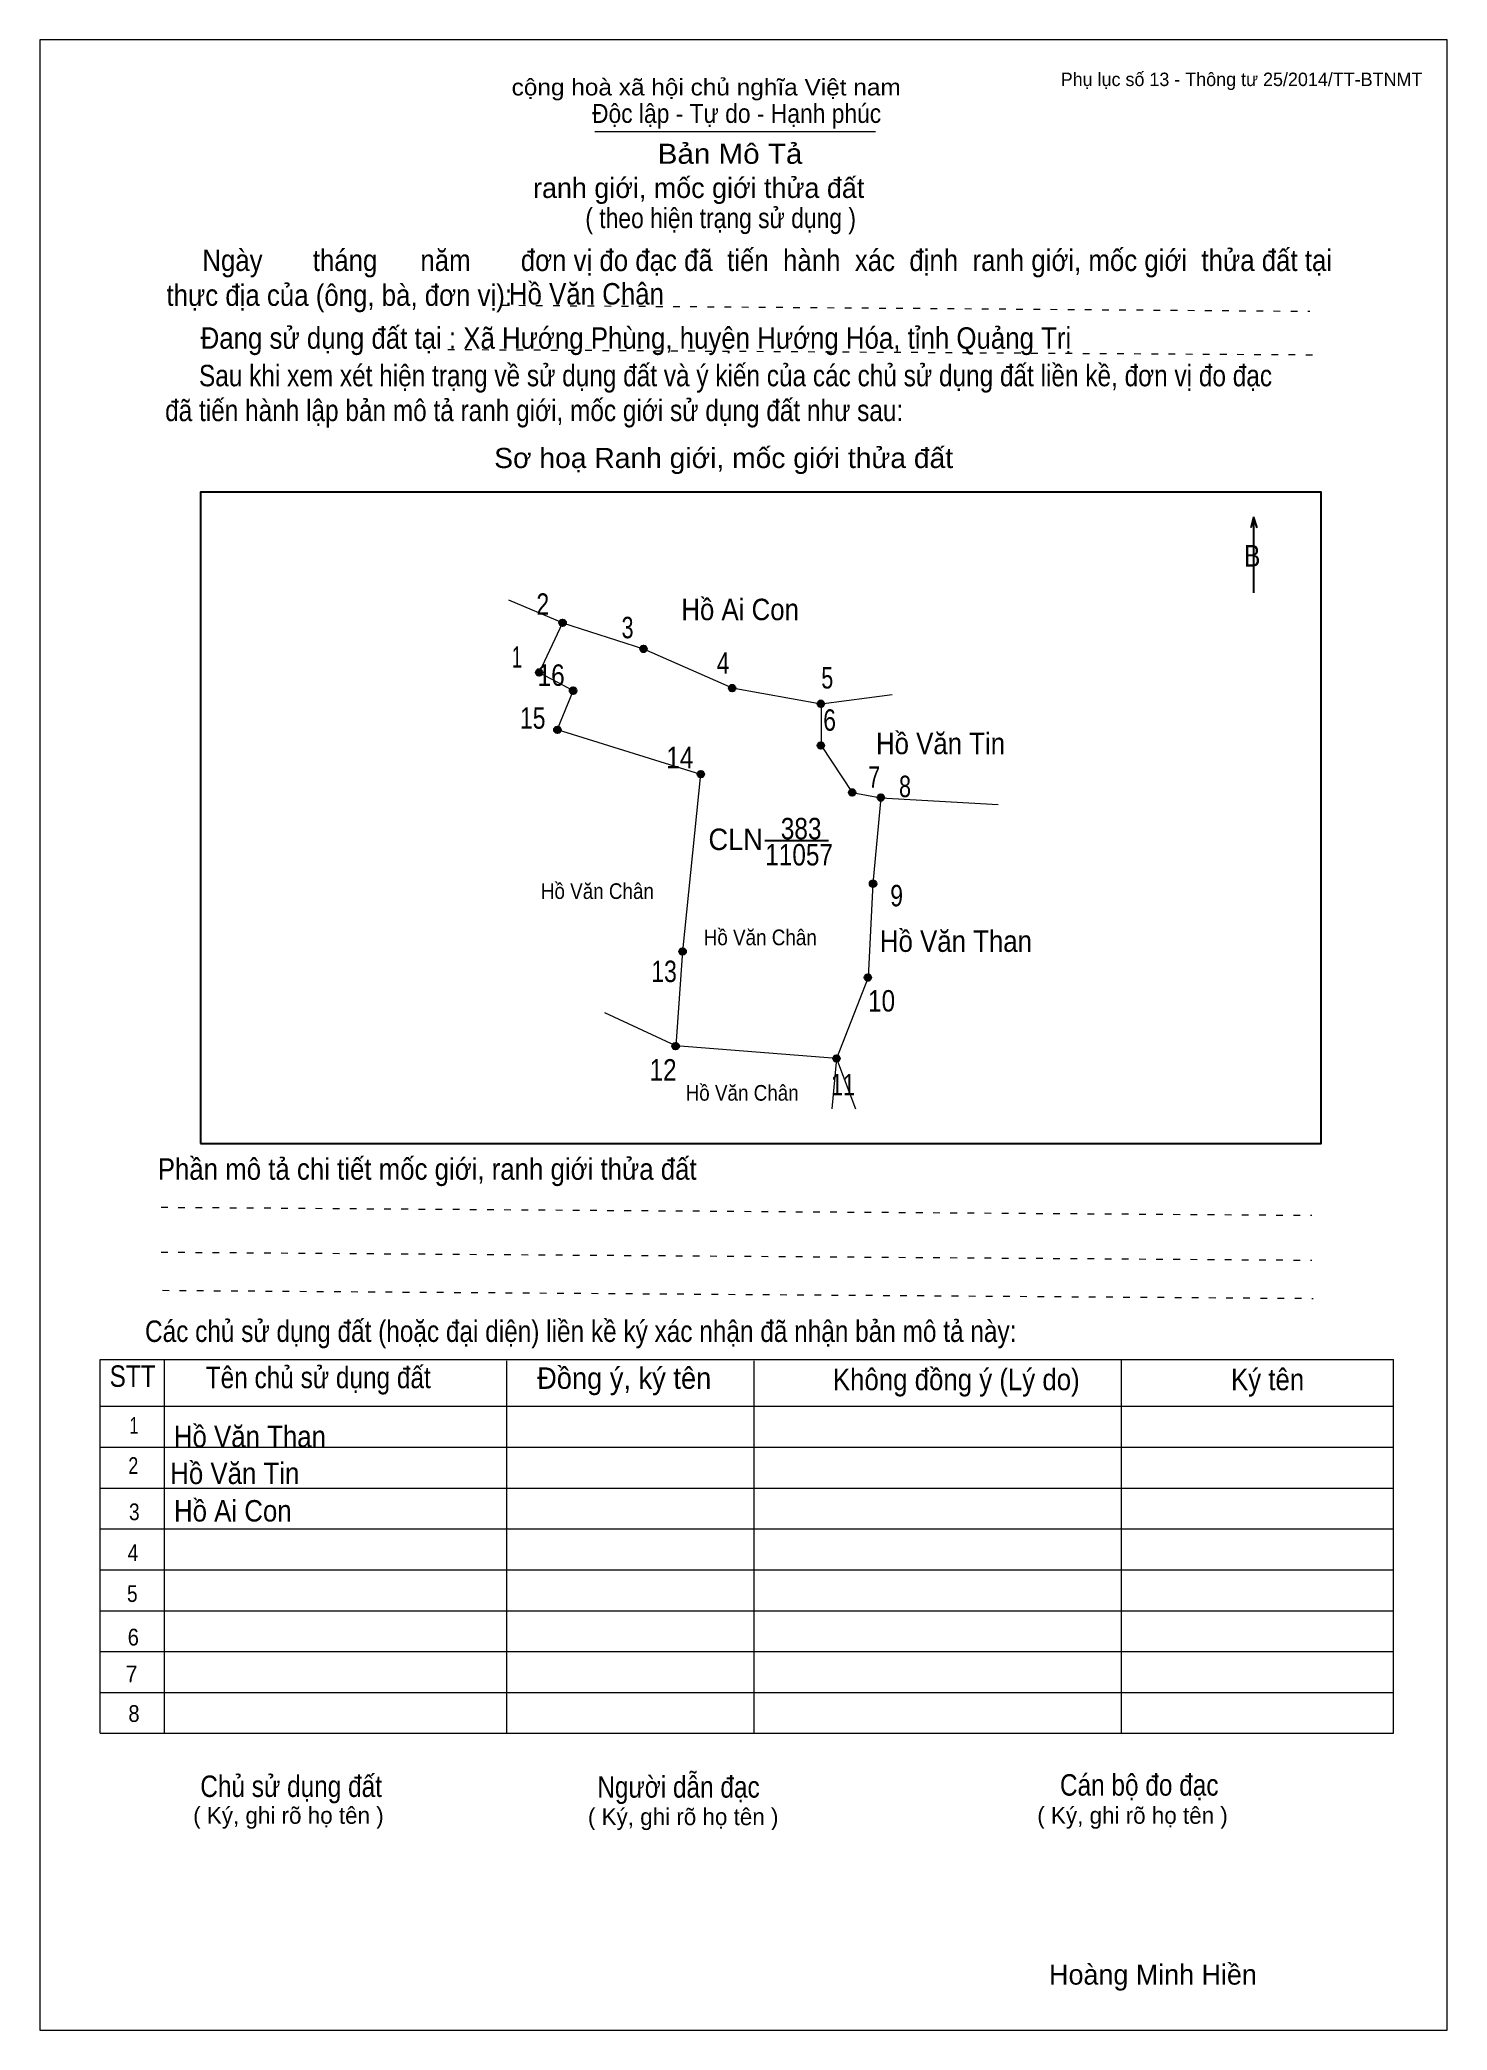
# Model space of a CAD drawing. Header units: centimetres. Extents: x 0 to 21, y 0 to 29.7.
import ezdxf
from ezdxf.enums import TextEntityAlignment as Align

# ---------------------------------------------------------------- set-up
doc = ezdxf.new("R2010")
doc.units = ezdxf.units.CM
doc.header["$LTSCALE"] = 0.13
doc.linetypes.add('DOTTED', pattern=[1.5, 0.3, -1.2])
for name, color, linetype, lineweight in [('1', 7, 'Continuous', 13), ('32', 7, 'Continuous', 25), ('33', 7, 'Continuous', 25), ('61', 7, 'Continuous', 13), ('62', 7, 'Continuous', 13)]:
    doc.layers.add(name, color=color, linetype=linetype, lineweight=lineweight)
for name, color, linetype in [('34', 7, 'Continuous'), ('45', 7, 'Continuous'), ('63', 7, 'Continuous')]:
    doc.layers.add(name, color=color, linetype=linetype)

msp = doc.modelspace()

# ---------------------------------------------------------------- hatches: boundary and pattern name
at = {"layer": '32'}
for points in [[(7.8509, 21, 1), (7.7509, 21, 1)], [(9.0575, 20.6108, 1), (8.9575, 20.6108, 1)], [(7.5006, 20.2605, 1), (7.4006, 20.2605, 1)], [(8.0066, 19.988, 1), (7.9066, 19.988, 1)], [(10.3808, 20.0269, 1), (10.2808, 20.0269, 1)], [(11.7042, 19.7934, 1), (11.6042, 19.7934, 1)], [(7.7731, 19.4042, 1), (7.6731, 19.4042, 1)], [(11.7042, 19.1707, 1), (11.6042, 19.1707, 1)], [(9.9138, 18.7425, 1), (9.8138, 18.7425, 1)], [(12.1713, 18.4701, 1), (12.0713, 18.4701, 1)], [(12.5994, 18.3922, 1), (12.4994, 18.3922, 1)], [(12.4826, 17.1078, 1), (12.3826, 17.1078, 1)], [(9.6413, 16.0958, 1), (9.5413, 16.0958, 1)], [(12.4048, 15.7066, 1), (12.3048, 15.7066, 1)], [(9.537, 14.6841, 1), (9.437, 14.6841, 1)], [(11.9377, 14.5, 1), (11.8377, 14.5, 1)]]:
    msp.add_hatch(color=256, dxfattribs=at).paths.add_polyline_path(points)

# ---------------------------------------------------------------- linework, layer by layer
at = {"layer": '1'}
msp.add_lwpolyline([(21, 0), (21, 29.7), (0, 29.7), (0, 0)], close=True, dxfattribs=at)
at = {"layer": '32'}
for centre in [(7.8009, 21), (9.0075, 20.6108), (7.4506, 20.2605), (7.9566, 19.988), (10.3308, 20.0269), (11.6542, 19.7934), (7.7231, 19.4042), (11.6542, 19.1707), (9.8638, 18.7425), (12.1213, 18.4701), (12.5494, 18.3922), (12.4326, 17.1078), (9.5913, 16.0958), (12.3548, 15.7066), (9.487, 14.6841), (11.8877, 14.5)]:
    msp.add_circle(centre, 0.05, dxfattribs=at)
at = {"layer": '33'}
msp.add_line((10.82, 17.75), (11.77, 17.75), dxfattribs=at)
at = {"layer": '61'}
for p, q in [((7.8, 21), (7, 21.34)), ((11.66, 19.79), (12.72, 19.93)), ((12.55, 18.39), (14.3, 18.29)), ((11.89, 14.5), (11.82, 13.75))]:
    msp.add_line(p, q, dxfattribs=at)
for points in [[(7.8, 21), (7.45, 20.26), (7.96, 19.99), (7.72, 19.41), (9.86, 18.74), (9.59, 16.1), (9.49, 14.69)], [(7.8, 21), (9.01, 20.61), (10.33, 20.03), (11.66, 19.79)], [(11.66, 19.79), (11.66, 19.17), (12.12, 18.47), (12.55, 18.39)], [(12.55, 18.39), (12.43, 17.11), (12.36, 15.71), (11.89, 14.5), (12.17, 13.75)], [(11.89, 14.5), (9.49, 14.69), (8.43, 15.18)]]:
    msp.add_lwpolyline(points, dxfattribs=at)
at = {"layer": '62'}
for p, q in [((8.28, 28.33), (12.47, 28.33)), ((0.9, 10.01), (20.2, 10.01)), ((0.9, 4.43), (0.9, 10.01)), ((1.86, 4.43), (1.86, 10.01)), ((6.97, 4.43), (6.97, 9.99)), ((10.66, 4.43), (10.66, 9.99)), ((16.14, 4.43), (16.14, 10.01)), ((20.2, 4.43), (20.2, 10.01)), ((0.9, 9.31), (20.2, 9.31)), ((0.9, 8.7), (20.2, 8.7)), ((0.9, 8.09), (20.2, 8.09)), ((0.9, 7.48), (20.2, 7.48)), ((0.9, 6.87), (20.2, 6.87)), ((0.9, 6.26), (20.2, 6.26)), ((0.9, 5.65), (20.2, 5.65)), ((0.9, 5.04), (20.2, 5.04)), ((0.9, 4.43), (20.2, 4.43))]:
    msp.add_line(p, q, dxfattribs=at)
at = {"layer": '62', "linetype": 'DOTTED'}
for p, q in [((6.89, 25.74), (18.95, 25.65)), ((6.09, 25.08), (19.04, 25)), ((1.81, 12.28), (18.98, 12.16)), ((1.81, 11.61), (18.98, 11.49)), ((1.83, 11.04), (19, 10.92))]:
    msp.add_line(p, q, dxfattribs=at)
at = {"layer": '62', "lineweight": 25}
for p, q in [((18.11, 22.58), (18.11, 21.45)), ((18.11, 22.57), (18.07, 22.42)), ((18.11, 22.57), (18.16, 22.42))]:
    msp.add_line(p, q, dxfattribs=at)
msp.add_lwpolyline([(2.4, 13.23), (19.12, 13.23), (19.12, 22.95), (2.4, 22.95)], close=True, dxfattribs=at)

# ---------------------------------------------------------------- texts
at = {"layer": '32'}
for s, width, p in [('2', 0.8, (7.505, 21.12)), ('3', 0.75, (8.77, 20.77)), ('1', 0.65, (7.12, 20.33)), ('4', 0.8, (10.195, 20.24)), ('16', 0.85, (7.63, 20.06)), ('5', 0.75, (11.75, 20.02)), ('15', 0.8, (7.355, 19.42)), ('6', 0.8, (11.785, 19.39)), ('14', 0.85, (9.55, 18.83)), ('7', 0.75, (12.45, 18.54)), ('8', 0.75, (12.91, 18.4)), ('9', 0.8, (12.785, 16.77)), ('13', 0.8, (9.315, 15.64)), ('10', 0.85, (12.56, 15.2)), ('12', 0.85, (9.3, 14.17)), ('11', 0.75, (11.985, 13.95))]:
    msp.add_text(s, height=0.32, dxfattribs=dict(at, width=width)).set_placement(p, align=Align.CENTER)
at = {"layer": '33'}
for s, width, p in [('Hồ Ai Con', 0.9, (10.45, 21.04)), ('Hồ Văn Tin', 0.9, (13.44, 19.04)), ('383', 0.85, (11.36, 17.77)), ('11057', 0.85, (11.33, 17.38)), ('Hồ Văn Than', 0.9, (13.67, 16.09)), ('Hồ Văn Tin', 0.9, (2.91, 8.15)), ('Hồ Ai Con', 0.9, (2.88, 7.59))]:
    msp.add_text(s, height=0.32, dxfattribs=dict(at, width=width)).set_placement(p, align=Align.CENTER)
at = {"layer": '33', "width": 0.95}
msp.add_text('CLN', height=0.32, dxfattribs=at).set_placement((10.79, 17.61), align=Align.RIGHT)
at = {"layer": '34', "width": 0.9}
for s, p in [('Hồ Văn Chân', (7, 25.75)), ('Hồ Văn Than', (2, 8.7))]:
    msp.add_text(s, height=0.32, dxfattribs=at).set_placement(p)
at = {"layer": '45', "width": 0.9}
for p in [(8.32, 16.88), (10.75, 16.19), (10.48, 13.87)]:
    msp.add_text('Hồ Văn Chân', height=0.2335, dxfattribs=at).set_placement(p, align=Align.CENTER)
at = {"layer": '62'}
for s, height, width, p in [('cộng hoà xã hội chủ nghĩa Việt nam', 0.2474, 1.1, (7.04, 28.87)), ('Độc lập - Tự do - Hạnh phúc', 0.2828, 0.9, (8.24, 28.46)), ('Bản Mô Tả', 0.3, 1.1, (9.22, 27.85)), ('( theo hiện trạng sử dụng )', 0.3, 0.85, (8.14, 26.89)), ('     Ngày       tháng      năm       đơn vị đo đạc đã  tiến  hành  xác  định  ranh giới, mốc giới  thửa đất tại ', 0.32, 0.9, (1.89, 26.25)), ('thực địa của (ông, bà, đơn vị): ', 0.32, 0.9, (1.89, 25.73)), ('Đang sử dụng đất tại : Xã Hướng Phùng, huyện Hướng Hóa, tỉnh Quảng Trị', 0.32, 0.9, (2.4, 25.09)), ('     Sau khi xem xét hiện trạng về sử dụng đất và ý kiến của các chủ sử dụng đất liền kề, đơn vị đo đạc ', 0.32, 0.85, (1.87, 24.53)), ('đã tiến hành lập bản mô tả ranh giới, mốc giới sử dụng đất như sau:', 0.32, 0.85, (1.87, 24.01)), ('Sơ hoạ Ranh giới, mốc giới thửa đất', 0.3, 1.05, (6.78, 23.31)), ('B', 0.32, 0.85, (17.97, 21.84)), ('Phần mô tả chi tiết mốc giới, ranh giới thửa đất ', 0.32, 0.9, (1.76, 12.69)), ('Các chủ sử dụng đất (hoặc đại diện) liền kề ký xác nhận đã nhận bản mô tả này:', 0.32, 0.85, (1.57, 10.27))]:
    msp.add_text(s, height=height, dxfattribs=dict(at, width=width)).set_placement(p)
msp.add_text('ranh giới, mốc giới thửa đất', height=0.3, dxfattribs=at).set_placement((7.36, 27.34))
for s, height, width, p in [('STT', 0.32, 0.85, (1.385, 9.6)), ('Tên chủ sử dụng đất', 0.32, 0.85, (4.155, 9.58)), ('Đồng ý, ký tên', 0.32, 0.95, (8.72, 9.57)), ('Không đồng ý (Lý do)', 0.32, 0.9, (13.675, 9.55)), ('Ký tên', 0.32, 0.9, (18.32, 9.55)), ('1', 0.25, 0.7, (1.405, 8.9)), ('2', 0.25, 0.8, (1.395, 8.3)), ('3', 0.25, 0.85, (1.41, 7.61)), ('4', 0.25, 0.85, (1.39, 7)), ('5', 0.25, 0.85, (1.38, 6.39)), ('6', 0.25, 0.9, (1.395, 5.74)), ('7', 0.25, 0.95, (1.37, 5.19)), ('8', 0.25, 0.9, (1.405, 4.6)), ('Người dẫn đạc', 0.32, 0.85, (9.53, 3.47)), ('Chủ sử dụng đất', 0.32, 0.85, (3.75, 3.48)), ('Cán bộ đo đạc', 0.32, 0.85, (16.405, 3.5))]:
    msp.add_text(s, height=height, dxfattribs=dict(at, width=width)).set_placement(p, align=Align.CENTER)
for p in [(3.71, 3.08), (9.6, 3.06), (16.305, 3.08)]:
    msp.add_text('( Ký, ghi rõ họ tên )', height=0.25, dxfattribs=at).set_placement(p, align=Align.CENTER)
at = {"layer": '63'}
msp.add_text('Phụ lục số 13 - Thông tư 25/2014/TT-BTNMT', height=0.2, dxfattribs=at).set_placement((20.63, 29.01), align=Align.RIGHT)
msp.add_text('Hoàng Minh Hiền', height=0.3, dxfattribs=at).set_placement((16.61, 0.68), align=Align.CENTER)

doc.saveas('drawing.dxf')
